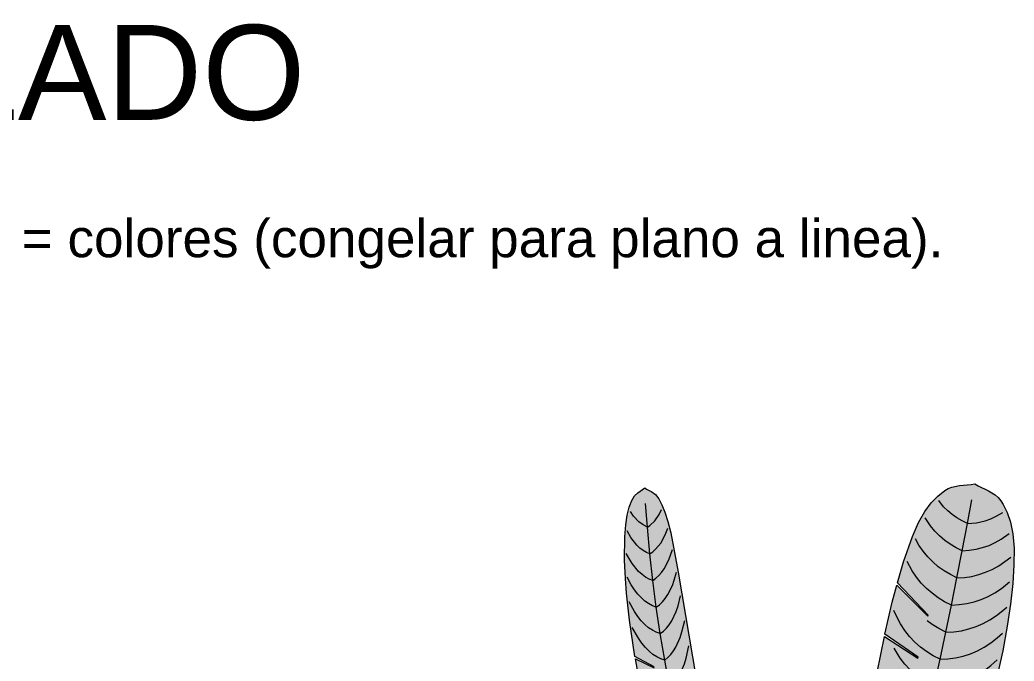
# Model space of a CAD drawing. Header units: centimetres. Extents: x 0 to 879, y -664 to 265.
# Drawn here: x 517.3 to 674.4, y 164 to 265.3 of the extents above; entities that cross this region are included whole.
import ezdxf
from ezdxf.enums import TextEntityAlignment as Align

# ---------------------------------------------------------------- set-up
doc = ezdxf.new("R2010")
doc.units = ezdxf.units.CM
for name, color, linetype, lineweight, true_color in [('VEG-HOJAS', 117, 'Continuous', 18, 0x2e5e38), ('VEG-NERVIOS', 115, 'Continuous', 9, 0x528c5c), ('VEG-TEXTO', 47, 'Continuous', 18, 0x464646)]:
    doc.layers.add(name, color=color, linetype=linetype, lineweight=lineweight, true_color=true_color)
doc.layers.add('VEG-RELLENO', color=253, linetype='Continuous', true_color=0x96c896)
doc.styles.add('VEG', font='arial.ttf')

# ---------------------------------------------------------------- blocks, each defined once
blk = doc.blocks.new('VEG_Strelitzia_ALZADO')
at = {"layer": 'VEG-RELLENO', "true_color": 0x528f5a}
h = blk.add_hatch(color=93, dxfattribs=at)
h.dxf.hatch_style = 1
h.paths.add_polyline_path([(23.89, 191.99), (26.07, 190.87), (27.11, 190.22), (27.57, 189.8), (27.99, 189.29), (28.36, 188.72), (29.02, 187.44), (29.55, 185.93), (29.91, 184.08), (30.03, 183.01), (30.1, 181.2), (30.08, 179.19), (29.9, 176.22), (29.55, 172.98), (29.03, 169.48), (28.69, 167.57), (27.86, 163.52), (26.9, 159.39), (24.94, 151.94), (23.54, 149.61), (22.56, 147.82), (23, 147.41), (22.58, 147.33), (22.39, 147.49), (22.27, 147.27), (16.24, 146.11), (16.24, 145.95), (22.27, 146.87), (23.13, 145.96), (22.97, 145.51), (21.91, 146.57), (20.34, 143.28), (15.36, 142.15), (15.36, 141.99), (20.16, 142.87), (18.32, 138.62), (15.8, 132.34), (15.29, 131.86), (14.03, 130.91), (11.9, 129.69), (11.54, 129.51), (10.99, 129.39), (10, 129.53), (9.07, 129.9), (8.66, 130.28), (7.53, 132.09), (6.87, 133.4), (6.56, 134.15), (6.3, 134.96), (6.1, 135.84), (5.8, 137.75), (5.6, 139.9), (5.54, 142.33), (5.68, 145.11), (5.83, 146.65), (6.29, 150.09), (7.24, 155.73), (8.36, 161.69), (13.88, 156.19), (13.96, 156.32), (8.45, 162.17), (9.61, 167.86), (14.89, 164.46), (14.95, 164.6), (9.7, 168.25), (10.84, 173.26), (11.55, 175.95), (16.46, 171.08), (16.53, 171.21), (11.66, 176.36), (12.63, 179.64), (14.05, 183.65), (15.02, 185.85), (15.51, 186.79), (16.51, 188.35), (17.53, 189.55), (18.06, 190.05), (19.15, 190.9), (19.71, 191.22), (20.29, 191.45), (20.88, 191.6)])
h.paths.add_polyline_path([(23.4, 147.04), (23.46, 146.99), (23.35, 146.65), (22.98, 146.98)])
h = blk.add_hatch(color=93, dxfattribs=at)
h.dxf.hatch_style = 1
h.paths.add_polyline_path([(-28.25, 191.32), (-26.84, 190.52), (-26.29, 189.99), (-25.78, 189.14), (-25.3, 188.09), (-24.83, 186.8), (-24.37, 185.18), (-23.44, 180.74), (-20.1, 161.23), (-19.04, 155.71), (-16.79, 144.71), (-15.97, 139.86), (-15.56, 136.14), (-15.53, 133.96), (-15.63, 132.81), (-15.88, 131.23), (-16.02, 130.92), (-16.43, 130.66), (-16.92, 130.62), (-17.22, 130.78), (-18.4, 131.89), (-19.6, 133.29), (-20.46, 134.58), (-21.35, 136.14), (-22.27, 137.97), (-23.23, 140.11), (-23.98, 141.99), (-24.73, 144.1), (-25.77, 147.38), (-26.54, 150.09), (-27.28, 152.88), (-28.18, 156.63), (-29.41, 162.54), (-29.73, 164.31), (-26.76, 162.92), (-26.77, 163.08), (-29.8, 164.7), (-30.67, 170.44), (-31.12, 174.68), (-31.3, 177.03), (-31.43, 179.91), (-31.4, 183.58), (-31.25, 185.5), (-31.01, 187.04), (-30.69, 188.29), (-30.31, 189.33), (-30.1, 189.76), (-29.61, 190.35)])
at = {"layer": 'VEG-HOJAS'}
for points in [[(8.45, 162.17), (9.61, 167.86), (14.89, 164.46), (14.95, 164.6), (9.7, 168.25), (10.84, 173.26), (11.55, 175.95), (16.46, 171.08), (16.53, 171.21), (11.66, 176.36), (12.63, 179.64), (14.05, 183.65), (15.02, 185.85), (16.01, 187.62), (17.02, 188.99), (18.06, 190.05), (19.15, 190.9), (19.71, 191.22), (20.29, 191.45), (21.48, 191.69), (23.3, 191.88), (23.89, 191.99), (24.42, 191.68), (26.07, 190.87), (27.11, 190.22), (27.57, 189.8), (27.99, 189.29), (28.36, 188.72), (29.02, 187.44), (29.55, 185.93), (29.91, 184.08), (30.09, 181.83), (30.08, 179.19), (29.9, 176.22), (29.55, 172.98), (29.03, 169.48), (28.3, 165.57), (27.39, 161.45)], [(-29.41, 162.54), (-29.73, 164.31), (-26.76, 162.92)], [(-26.77, 163.08), (-29.8, 164.7), (-30.67, 170.44), (-31.12, 174.68), (-31.3, 177.03), (-31.43, 179.91), (-31.4, 183.58), (-31.25, 185.5), (-31.01, 187.04), (-30.69, 188.29), (-30.31, 189.33), (-29.86, 190.09), (-29.34, 190.56), (-28.25, 191.32), (-27.97, 191.13), (-27.12, 190.69), (-26.56, 190.29), (-26.03, 189.6), (-25.54, 188.64), (-25.06, 187.48), (-24.6, 186.03), (-24.14, 184.22), (-23.68, 181.99), (-22.95, 178.01), (-20.1, 161.23)]]:
    blk.add_lwpolyline(points, dxfattribs=at)
at = {"layer": 'VEG-NERVIOS'}
for points in [[(-27.83, 185.14), (-28.11, 188.85)], [(22.74, 185.69), (21.88, 186.11), (21.07, 186.58), (20.31, 187.12), (19.61, 187.71), (18.95, 188.37), (18.2, 189.32)], [(22.74, 185.69), (23.44, 189.47)], [(-27.83, 185.14), (-28.52, 185.48), (-29.19, 185.96), (-30.01, 186.87), (-30.51, 187.61)], [(-27.83, 185.14), (-27.42, 185.41), (-26.66, 186.14), (-25.99, 187.12), (-25.6, 187.92)], [(22.74, 185.69), (24.17, 185.84), (25.54, 186.15), (26.41, 186.46), (27.26, 186.85), (28.31, 187.47)], [(21.92, 181.4), (20.94, 181.88), (20.01, 182.43), (19.14, 183.05), (18.34, 183.74), (17.59, 184.49), (16.91, 185.32), (16.06, 186.6)], [(21.92, 181.4), (22.74, 185.69)], [(-27.44, 180.92), (-27.98, 181.14), (-28.51, 181.45), (-29.02, 181.83), (-29.51, 182.31), (-30.45, 183.5), (-31.05, 184.53)], [(-27.44, 180.92), (-27.83, 185.14)], [(-27.44, 180.92), (-26.97, 181.24), (-26.53, 181.63), (-25.73, 182.62), (-25.04, 183.91), (-24.62, 185)], [(21.92, 181.4), (23.02, 181.48), (24.09, 181.64), (25.13, 181.9), (26.14, 182.25), (27.12, 182.69), (28.07, 183.22), (29.33, 184.12)], [(21.08, 177.11), (20.03, 177.63), (19.04, 178.22), (18.11, 178.89), (17.26, 179.63), (16.46, 180.45), (15.73, 181.34), (15.07, 182.3), (14.5, 183.29)], [(-26.98, 176.71), (-27.56, 176.94), (-28.13, 177.25), (-28.68, 177.66), (-29.21, 178.15), (-30.24, 179.41), (-31.17, 180.99)], [(-26.98, 176.71), (-27.44, 180.92)], [(-26.98, 176.71), (-26.48, 177.06), (-26.01, 177.48), (-25.58, 177.99), (-25.18, 178.57), (-24.46, 179.95), (-23.88, 181.61)], [(21.08, 177.11), (21.92, 181.4)], [(20.21, 172.82), (19.12, 173.36), (18.1, 173.99), (17.15, 174.69), (16.26, 175.46), (15.44, 176.31), (14.69, 177.24), (14.01, 178.24), (13.22, 179.69)], [(21.08, 177.11), (22.26, 177.18), (23.41, 177.36), (24.52, 177.63), (25.6, 178), (26.65, 178.46), (27.67, 179.02), (28.66, 179.69), (29.56, 180.41)], [(-26.43, 172.51), (-25.92, 172.88), (-25.45, 173.33), (-25, 173.86), (-24.6, 174.47), (-23.88, 175.92), (-23.58, 176.77), (-23.22, 178)], [(-26.43, 172.51), (-27.04, 172.73), (-27.63, 173.05), (-28.21, 173.46), (-28.78, 173.96), (-29.33, 174.56), (-29.87, 175.25), (-30.39, 176.03), (-31.04, 177.22)], [(-26.43, 172.51), (-26.98, 176.71)], [(20.21, 172.82), (21.08, 177.11)], [(20.21, 172.82), (21.44, 172.89), (22.63, 173.07), (23.79, 173.34), (24.91, 173.72), (26, 174.19), (27.06, 174.77), (28.09, 175.45), (29.38, 176.51)], [(-25.81, 168.32), (-26.43, 168.53), (-27.03, 168.84), (-27.63, 169.25), (-28.22, 169.75), (-28.79, 170.34), (-29.34, 171.03), (-29.89, 171.82), (-30.73, 173.31)], [(-25.81, 168.32), (-25.29, 168.7), (-24.82, 169.17), (-24.38, 169.72), (-23.98, 170.34), (-23.29, 171.83), (-22.99, 172.69), (-22.58, 174.26)], [(19.32, 168.54), (20.21, 172.82)], [(-25.81, 168.32), (-26.43, 172.51)], [(18.4, 164.26), (17.3, 164.83), (16.27, 165.47), (15.31, 166.19), (14.42, 166.99), (13.6, 167.87), (12.85, 168.82), (12.16, 169.84), (11.55, 170.95), (11.08, 171.95)], [(19.32, 168.54), (20.56, 168.6), (21.77, 168.77), (22.95, 169.05), (24.09, 169.42), (25.2, 169.9), (26.28, 170.48), (27.33, 171.16), (28.34, 171.95), (28.95, 172.51)], [(-25.1, 164.14), (-24.6, 164.54), (-24.13, 165.01), (-23.71, 165.57), (-23.32, 166.2), (-22.65, 167.7), (-22.37, 168.57), (-21.94, 170.38)], [(19.32, 168.54), (18.22, 169.1), (17.18, 169.74), (16.39, 170.32)], [(-25.1, 164.14), (-25.73, 164.34), (-26.34, 164.64), (-26.95, 165.04), (-27.54, 165.53), (-28.12, 166.11), (-28.69, 166.79), (-29.25, 167.57), (-30.25, 169.27)], [(-25.1, 164.14), (-25.81, 168.32)], [(18.4, 164.26), (19.32, 168.54)], [(18.4, 164.26), (19.65, 164.32), (20.86, 164.48), (22.04, 164.75), (23.19, 165.12), (24.3, 165.59), (25.38, 166.17), (26.43, 166.84), (27.45, 167.63), (28.29, 168.39)], [(-24.32, 159.98), (-23.83, 160.38), (-23.37, 160.86), (-22.96, 161.42), (-22.59, 162.05), (-21.95, 163.55), (-21.69, 164.42), (-21.27, 166.38)], [(17.46, 159.99), (16.4, 160.54), (15.41, 161.17), (14.49, 161.87), (13.63, 162.65), (12.84, 163.5), (12.12, 164.42), (11.15, 165.99)], [(-24.32, 159.98), (-25.1, 164.14)], [(17.46, 159.99), (18.4, 164.26)], [(17.46, 159.99), (18.7, 160.04), (19.9, 160.2), (20.48, 160.33), (21.07, 160.45), (22.21, 160.81), (23.32, 161.27), (24.39, 161.84), (25.44, 162.51), (26.45, 163.28), (27.43, 164.15)]]:
    blk.add_lwpolyline(points, dxfattribs=at)

msp = doc.modelspace()

# ---------------------------------------------------------------- block references
msp.add_blockref('VEG_Strelitzia_ALZADO', (644.26, 0))

# ---------------------------------------------------------------- texts
at = {"layer": 'VEG-TEXTO', "style": 'VEG'}
for s, height, p in [('PLANTAS DE INTERIOR  -  bloques en PLANTA y ALZADO', 15, (0, 244.98)), ('Punto base: centro de la maceta (planta) / base de la maceta a cota 0 (alzado); pothos colgante: gancho del techo.   Capa VEG-RELLENO = colores (congelar para plano a linea).', 6, (0, 225.98))]:
    msp.add_text(s, height=height, dxfattribs=at).set_placement(p, align=Align.BOTTOM_LEFT)

doc.saveas('drawing.dxf')
